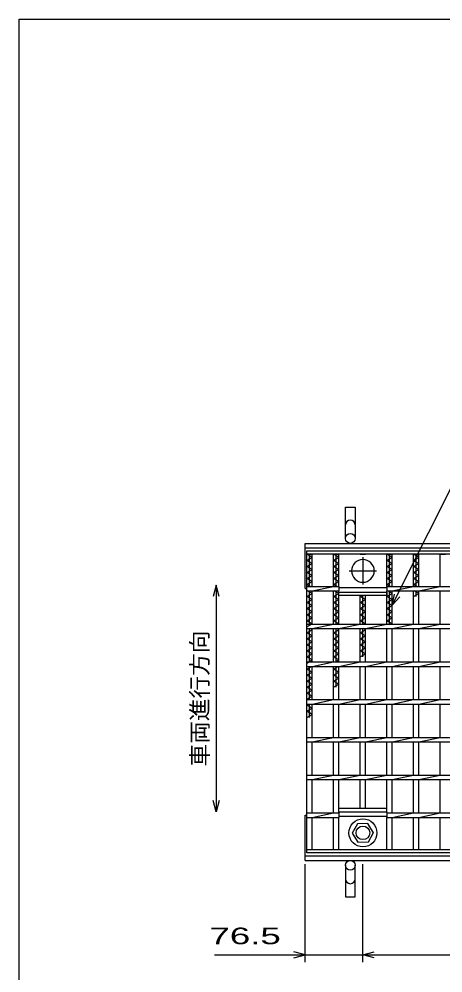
# Model space of a CAD drawing. Units: millimetres, scale not verified. Extents: x -1820 to 1731, y -1282 to 1054.
# Drawn here: x -1729 to -1168, y -210 to 1054 of the extents above; entities that cross this region are included whole.
import ezdxf
from ezdxf.enums import TextEntityAlignment as Align

# ---------------------------------------------------------------- set-up
doc = ezdxf.new("R2010")
doc.units = ezdxf.units.MM
doc.header["$LTSCALE"] = 10
doc.linetypes.add('CHAIN', pattern=[18.5, 12, -1.5, 3.5, -1.5])
for name, color, linetype, lineweight in [('0_2', 150, 'Continuous', 25), ('16', 3, 'Continuous', 25), ('19', 6, 'Continuous', 25), ('22', 4, 'Continuous', 25)]:
    doc.layers.add(name, color=color, linetype=linetype, lineweight=lineweight)
doc.styles.add('ベクトル', font='')
doc.styles.get('ベクトル').set_extended_font_data('ベクトル')

msp = doc.modelspace()

# ---------------------------------------------------------------- linework, layer by layer
at = {"layer": '0_2'}
for p, q in [((-1729, -1146.5), (-1729, 1053.5)), ((-1729, 1053.5), (1731, 1053.5))]:
    msp.add_line(p, q, dxfattribs=at)
at = {"layer": '16'}
for p, q in [((-1348, 349), (-353, 349)), ((-1348, 344.5), (-1348, 349)), ((-353, 344.5), (-1348, 344.5)), ((-1348, -46.5), (-1348, 344.5)), ((-1348, 344.5), (-1341, 344.5)), ((-1341, 340.5), (-1348, 344.5)), ((-1344.5, 302), (-1344.5, 344.5)), ((-1341, 302), (-1341, 344.5)), ((-1312.7, 302), (-1312.7, 344.5)), ((-1312.7, 344.5), (-1305.7, 344.5)), ((-1305.7, 340.5), (-1312.7, 344.5)), ((-1309.2, 302), (-1309.2, 344.5)), ((-1305.7, 302), (-1305.7, 344.5)), ((-1277.4, 344.5), (-1270.4, 344.5)), ((-1242.1, 302), (-1242.1, 344.5)), ((-1242.1, 344.5), (-1235.1, 344.5)), ((-1235.1, 340.5), (-1242.1, 344.5)), ((-1238.6, 302), (-1238.6, 344.5)), ((-1235.1, 302), (-1235.1, 344.5)), ((-1206.8, 302), (-1206.8, 344.5)), ((-1206.8, 344.5), (-1199.8, 344.5)), ((-1199.8, 340.5), (-1206.8, 344.5)), ((-1203.3, 302), (-1203.3, 344.5)), ((-1199.8, 302), (-1199.8, 344.5)), ((-1171.5, 302), (-1171.5, 344.5)), ((-1171.5, 344.5), (-1164.5, 344.5)), ((-1348, 336.5), (-1341, 340.5)), ((-1341, 332.5), (-1348, 336.5)), ((-1348, 328.5), (-1341, 332.5)), ((-1312.7, 336.5), (-1305.7, 340.5)), ((-1305.7, 332.5), (-1312.7, 336.5)), ((-1312.7, 328.5), (-1305.7, 332.5)), ((-1242.1, 336.5), (-1235.1, 340.5)), ((-1235.1, 332.5), (-1242.1, 336.5)), ((-1242.1, 328.5), (-1235.1, 332.5)), ((-1206.8, 336.5), (-1199.8, 340.5)), ((-1199.8, 332.5), (-1206.8, 336.5)), ((-1206.8, 328.5), (-1199.8, 332.5)), ((-1341, 324.5), (-1348, 328.5)), ((-1348, 320.5), (-1341, 324.5)), ((-1341, 316.5), (-1348, 320.5)), ((-1348, 312.5), (-1341, 316.5)), ((-1305.7, 324.5), (-1312.7, 328.5)), ((-1312.7, 320.5), (-1305.7, 324.5)), ((-1305.7, 316.5), (-1312.7, 320.5)), ((-1312.7, 312.5), (-1305.7, 316.5)), ((-1235.1, 324.5), (-1242.1, 328.5)), ((-1242.1, 320.5), (-1235.1, 324.5)), ((-1235.1, 316.5), (-1242.1, 320.5)), ((-1242.1, 312.5), (-1235.1, 316.5)), ((-1199.8, 324.5), (-1206.8, 328.5)), ((-1206.8, 320.5), (-1199.8, 324.5)), ((-1199.8, 316.5), (-1206.8, 320.5)), ((-1206.8, 312.5), (-1199.8, 316.5)), ((-1341, 308.5), (-1348, 312.5)), ((-1348, 304.5), (-1341, 308.5)), ((-1343.62, 302), (-1348, 304.5)), ((-1305.7, 308.5), (-1312.7, 312.5)), ((-1312.7, 304.5), (-1305.7, 308.5)), ((-1308.33, 302), (-1312.7, 304.5)), ((-1235.1, 308.5), (-1242.1, 312.5)), ((-1242.1, 304.5), (-1235.1, 308.5)), ((-1237.72, 302), (-1242.1, 304.5)), ((-1199.8, 308.5), (-1206.8, 312.5)), ((-1206.8, 304.5), (-1199.8, 308.5)), ((-1202.42, 302), (-1206.8, 304.5)), ((-1348, 302), (-1305.7, 302)), ((-1348, 296), (-1348, 302)), ((-1348, 296), (-1305.7, 296)), ((-1348, 288.5), (-1341, 292.5)), ((-1341, 292.5), (-1347.12, 296)), ((-1344.5, 252), (-1344.5, 296)), ((-1341, 296), (-1312.7, 302)), ((-1341, 252), (-1341, 296)), ((-1312.7, 252), (-1312.7, 296)), ((-1312.7, 288.5), (-1305.7, 292.5)), ((-1305.7, 292.5), (-1311.83, 296)), ((-1309.2, 252), (-1309.2, 296)), ((-1305.7, 302), (-1305.7, 296)), ((-1305.7, 300.5), (-1242.1, 300.5)), ((-1305.7, 252), (-1305.7, 296)), ((-1305.7, 294.5), (-1242.1, 294.5)), ((-1305.7, 290), (-1305.7, 294.5)), ((-1242.1, 302), (-458.5, 302)), ((-1242.1, 302), (-1242.1, 296)), ((-1242.1, 296), (-458.5, 296)), ((-1242.1, 252), (-1242.1, 296)), ((-1242.1, 294.5), (-1242.1, 290)), ((-1242.1, 288.5), (-1235.1, 292.5)), ((-1235.1, 292.5), (-1241.22, 296)), ((-1238.6, 252), (-1238.6, 296)), ((-1235.1, 296), (-1206.8, 302)), ((-1235.1, 252), (-1235.1, 296)), ((-1206.8, 252), (-1206.8, 296)), ((-1206.8, 288.5), (-1199.8, 292.5)), ((-1199.8, 292.5), (-1205.92, 296)), ((-1203.3, 288.5), (-1203.3, 296)), ((-1199.8, 296), (-1171.5, 302)), ((-1199.8, 252), (-1199.8, 296)), ((-1171.5, 252), (-1171.5, 296)), ((-1341, 284.5), (-1348, 288.5)), ((-1348, 280.5), (-1341, 284.5)), ((-1341, 276.5), (-1348, 280.5)), ((-1305.7, 284.5), (-1312.7, 288.5)), ((-1312.7, 280.5), (-1305.7, 284.5)), ((-1305.7, 276.5), (-1312.7, 280.5)), ((-1242.1, 290), (-1305.7, 290)), ((-1277.4, 252), (-1277.4, 290)), ((-1277.4, 288.5), (-1274.78, 290)), ((-1270.4, 284.5), (-1277.4, 288.5)), ((-1277.4, 280.5), (-1270.4, 284.5)), ((-1270.4, 276.5), (-1277.4, 280.5)), ((-1273.9, 252), (-1273.9, 290)), ((-1270.4, 252), (-1270.4, 290)), ((-1235.1, 284.5), (-1242.1, 288.5)), ((-1242.1, 280.5), (-1235.1, 284.5)), ((-1235.1, 276.5), (-1242.1, 280.5)), ((-1348, 272.5), (-1341, 276.5)), ((-1341, 268.5), (-1348, 272.5)), ((-1348, 264.5), (-1341, 268.5)), ((-1312.7, 272.5), (-1305.7, 276.5)), ((-1305.7, 268.5), (-1312.7, 272.5)), ((-1312.7, 264.5), (-1305.7, 268.5)), ((-1277.4, 272.5), (-1270.4, 276.5)), ((-1270.4, 268.5), (-1277.4, 272.5)), ((-1277.4, 264.5), (-1270.4, 268.5)), ((-1242.1, 272.5), (-1235.1, 276.5)), ((-1235.1, 268.5), (-1242.1, 272.5)), ((-1242.1, 264.5), (-1235.1, 268.5)), ((-1341, 260.5), (-1348, 264.5)), ((-1348, 256.5), (-1341, 260.5)), ((-1341, 252.5), (-1348, 256.5)), ((-1305.7, 260.5), (-1312.7, 264.5)), ((-1312.7, 256.5), (-1305.7, 260.5)), ((-1305.7, 252.5), (-1312.7, 256.5)), ((-1270.4, 260.5), (-1277.4, 264.5)), ((-1277.4, 256.5), (-1270.4, 260.5)), ((-1270.4, 252.5), (-1277.4, 256.5)), ((-1235.1, 260.5), (-1242.1, 264.5)), ((-1242.1, 256.5), (-1235.1, 260.5)), ((-1235.1, 252.5), (-1242.1, 256.5)), ((-1348, 248.5), (-1341, 252.5)), ((-1348, 252), (-353, 252)), ((-1348, 246), (-1348, 252)), ((-1348, 246), (-353, 246)), ((-1348, 240.5), (-1341, 244.5)), ((-1341, 236.5), (-1348, 240.5)), ((-1344.5, 202), (-1344.5, 246)), ((-1341, 244.5), (-1343.62, 246)), ((-1341, 246), (-1312.7, 252)), ((-1341, 202), (-1341, 246)), ((-1312.7, 202), (-1312.7, 246)), ((-1312.7, 240.5), (-1305.7, 244.5)), ((-1305.7, 236.5), (-1312.7, 240.5)), ((-1309.2, 202), (-1309.2, 246)), ((-1305.7, 244.5), (-1308.33, 246)), ((-1306.58, 252), (-1305.7, 252.5)), ((-1305.7, 246), (-1277.4, 252)), ((-1305.7, 202), (-1305.7, 246)), ((-1277.4, 202), (-1277.4, 246)), ((-1277.4, 240.5), (-1270.4, 244.5)), ((-1270.4, 236.5), (-1277.4, 240.5)), ((-1273.9, 208.5), (-1273.9, 246)), ((-1270.4, 244.5), (-1273.03, 246)), ((-1271.28, 252), (-1270.4, 252.5)), ((-1270.4, 246), (-1242.1, 252)), ((-1270.4, 202), (-1270.4, 246)), ((-1242.1, 202), (-1242.1, 246)), ((-1235.97, 252), (-1235.1, 252.5)), ((-1235.1, 246), (-1206.8, 252)), ((-1235.1, 202), (-1235.1, 246)), ((-1206.8, 202), (-1206.8, 246)), ((-1199.8, 246), (-1171.5, 252)), ((-1199.8, 202), (-1199.8, 246)), ((-1171.5, 202), (-1171.5, 246)), ((-1348, 232.5), (-1341, 236.5)), ((-1341, 228.5), (-1348, 232.5)), ((-1348, 224.5), (-1341, 228.5)), ((-1312.7, 232.5), (-1305.7, 236.5)), ((-1305.7, 228.5), (-1312.7, 232.5)), ((-1312.7, 224.5), (-1305.7, 228.5)), ((-1277.4, 232.5), (-1270.4, 236.5)), ((-1270.4, 228.5), (-1277.4, 232.5)), ((-1277.4, 224.5), (-1270.4, 228.5)), ((-1341, 220.5), (-1348, 224.5)), ((-1348, 216.5), (-1341, 220.5)), ((-1341, 212.5), (-1348, 216.5)), ((-1305.7, 220.5), (-1312.7, 224.5)), ((-1312.7, 216.5), (-1305.7, 220.5)), ((-1305.7, 212.5), (-1312.7, 216.5)), ((-1270.4, 220.5), (-1277.4, 224.5)), ((-1277.4, 216.5), (-1270.4, 220.5)), ((-1270.4, 212.5), (-1277.4, 216.5)), ((-1348, 208.5), (-1341, 212.5)), ((-1341, 204.5), (-1348, 208.5)), ((-1348, 200.5), (-1341, 204.5)), ((-1312.7, 208.5), (-1305.7, 212.5)), ((-1305.7, 204.5), (-1312.7, 208.5)), ((-1310.08, 202), (-1305.7, 204.5)), ((-1277.4, 208.5), (-1270.4, 212.5)), ((-1348, 202), (-353, 202)), ((-1348, 196), (-1348, 202)), ((-1348, 196), (-353, 196)), ((-1348, 192.5), (-1341.87, 196)), ((-1341, 188.5), (-1348, 192.5)), ((-1344.5, 152), (-1344.5, 196)), ((-1341, 196), (-1312.7, 202)), ((-1341, 152), (-1341, 196)), ((-1312.7, 152), (-1312.7, 196)), ((-1312.7, 192.5), (-1306.58, 196)), ((-1305.7, 188.5), (-1312.7, 192.5)), ((-1309.2, 168.5), (-1309.2, 196)), ((-1305.7, 196), (-1277.4, 202)), ((-1305.7, 152), (-1305.7, 196)), ((-1277.4, 152), (-1277.4, 196)), ((-1270.4, 196), (-1242.1, 202)), ((-1270.4, 152), (-1270.4, 196)), ((-1242.1, 152), (-1242.1, 196)), ((-1235.1, 196), (-1206.8, 202)), ((-1235.1, 152), (-1235.1, 196)), ((-1206.8, 152), (-1206.8, 196)), ((-1199.8, 196), (-1171.5, 202)), ((-1199.8, 152), (-1199.8, 196)), ((-1171.5, 152), (-1171.5, 196)), ((-1348, 184.5), (-1341, 188.5)), ((-1341, 180.5), (-1348, 184.5)), ((-1348, 176.5), (-1341, 180.5)), ((-1312.7, 184.5), (-1305.7, 188.5)), ((-1305.7, 180.5), (-1312.7, 184.5)), ((-1312.7, 176.5), (-1305.7, 180.5)), ((-1341, 172.5), (-1348, 176.5)), ((-1348, 168.5), (-1341, 172.5)), ((-1341, 164.5), (-1348, 168.5)), ((-1348, 160.5), (-1341, 164.5)), ((-1305.7, 172.5), (-1312.7, 176.5)), ((-1312.7, 168.5), (-1305.7, 172.5)), ((-1341, 156.5), (-1348, 160.5)), ((-1348, 152.5), (-1341, 156.5)), ((-1347.12, 152), (-1348, 152.5)), ((-1348, 152), (-353, 152)), ((-1348, 146), (-1348, 152)), ((-1341, 146), (-1312.7, 152)), ((-1305.7, 146), (-1277.4, 152)), ((-1270.4, 146), (-1242.1, 152)), ((-1235.1, 146), (-1206.8, 152)), ((-1199.8, 146), (-1171.5, 152)), ((-1348, 146), (-353, 146)), ((-1348, 144.5), (-1345.37, 146)), ((-1341, 140.5), (-1348, 144.5)), ((-1348, 136.5), (-1341, 140.5)), ((-1344.5, 128.5), (-1344.5, 146)), ((-1341, 102), (-1341, 146)), ((-1312.7, 102), (-1312.7, 146)), ((-1305.7, 102), (-1305.7, 146)), ((-1277.4, 102), (-1277.4, 146)), ((-1270.4, 102), (-1270.4, 146)), ((-1242.1, 102), (-1242.1, 146)), ((-1235.1, 102), (-1235.1, 146)), ((-1206.8, 102), (-1206.8, 146)), ((-1199.8, 102), (-1199.8, 146)), ((-1171.5, 102), (-1171.5, 146)), ((-1341, 132.5), (-1348, 136.5)), ((-1348, 128.5), (-1341, 132.5)), ((-1348, 102), (-353, 102)), ((-1348, 96), (-1348, 102)), ((-1341, 96), (-1312.7, 102)), ((-1305.7, 96), (-1277.4, 102)), ((-1270.4, 96), (-1242.1, 102)), ((-1235.1, 96), (-1206.8, 102)), ((-1199.8, 96), (-1171.5, 102)), ((-1348, 96), (-353, 96)), ((-1341, 52), (-1341, 96)), ((-1312.7, 52), (-1312.7, 96)), ((-1305.7, 52), (-1305.7, 96)), ((-1277.4, 52), (-1277.4, 96)), ((-1270.4, 52), (-1270.4, 96)), ((-1242.1, 52), (-1242.1, 96)), ((-1235.1, 52), (-1235.1, 96)), ((-1206.8, 52), (-1206.8, 96)), ((-1199.8, 52), (-1199.8, 96)), ((-1171.5, 52), (-1171.5, 96)), ((-1348, 52), (-353, 52)), ((-1348, 46), (-1348, 52)), ((-1341, 46), (-1312.7, 52)), ((-1305.7, 46), (-1277.4, 52)), ((-1270.4, 46), (-1242.1, 52)), ((-1235.1, 46), (-1206.8, 52)), ((-1199.8, 46), (-1171.5, 52)), ((-1348, 46), (-353, 46)), ((-1341, 2), (-1341, 46)), ((-1312.7, 2), (-1312.7, 46)), ((-1305.7, 2), (-1305.7, 46)), ((-1277.4, 8), (-1277.4, 46)), ((-1270.4, 8), (-1270.4, 46)), ((-1242.1, 2), (-1242.1, 46)), ((-1235.1, 2), (-1235.1, 46)), ((-1206.8, 2), (-1206.8, 46)), ((-1199.8, 2), (-1199.8, 46)), ((-1171.5, 2), (-1171.5, 46)), ((-1348, 2), (-1305.7, 2)), ((-1348, -4), (-1348, 2)), ((-1341, -4), (-1312.7, 2)), ((-1305.7, 8), (-1242.1, 8)), ((-1305.7, 3.5), (-1305.7, 8)), ((-1305.7, 3.5), (-1242.1, 3.5)), ((-1305.7, 2), (-1305.7, -4)), ((-1242.1, 3.5), (-1242.1, 8)), ((-1242.1, 2), (-458.5, 2)), ((-1242.1, 2), (-1242.1, -4)), ((-1235.1, -4), (-1206.8, 2)), ((-1199.8, -4), (-1171.5, 2)), ((-1348, -4), (-1305.7, -4)), ((-1341, -46.5), (-1341, -4)), ((-1312.7, -46.5), (-1312.7, -4)), ((-1305.7, -2.5), (-1242.1, -2.5)), ((-1305.7, -46.5), (-1305.7, -4)), ((-1281.19, -12.55), (-1287.9, -24.84)), ((-1267.2, -12.21), (-1281.19, -12.55)), ((-1259.9, -24.5), (-1267.2, -12.21)), ((-1242.1, -4), (-458.5, -4)), ((-1242.1, -46.5), (-1242.1, -4)), ((-1235.1, -46.5), (-1235.1, -4)), ((-1206.8, -46.5), (-1206.8, -4)), ((-1199.8, -46.5), (-1199.8, -4)), ((-1171.5, -46.5), (-1171.5, -4)), ((-1287.9, -24.84), (-1280.6, -36.79)), ((-1266.61, -36.45), (-1259.9, -24.16)), ((-1280.6, -36.79), (-1266.61, -36.45)), ((-1348, -46.5), (-353, -46.5)), ((-1348, -51), (-1348, -46.5)), ((-1348, -46.5), (-1341, -46.5)), ((-1312.7, -46.5), (-1305.7, -46.5)), ((-1277.4, -46.5), (-1270.4, -46.5)), ((-1242.1, -46.5), (-1235.1, -46.5)), ((-1206.8, -46.5), (-1199.8, -46.5)), ((-1171.5, -46.5), (-1164.5, -46.5)), ((-353, -51), (-1348, -51))]:
    msp.add_line(p, q, dxfattribs=at)
at = {"layer": '16', "linetype": 'CHAIN'}
for p, q in [((-1273.9, 340.5), (-1273.9, 304.5)), ((-1291.9, 322.5), (-1255.9, 322.5))]:
    msp.add_line(p, q, dxfattribs=at)
at = {"layer": '16'}
for radius in [18.5, 9]:
    msp.add_circle((-1273.9, -24.5), radius, dxfattribs=at)
for start, end in [(90, 270), (270, 90)]:
    msp.add_arc((-1273.9, 322.5), 15, start, end, dxfattribs=at)
at = {"layer": '19'}
for p, q in [((-1297, 365.5), (-1297, 407.12)), ((-1297, 407.12), (-1284, 407.12)), ((-1284, 407.12), (-1284, 365.5)), ((-1350.5, 359), (-350.5, 359)), ((-1350.5, 299), (-1350.5, 359)), ((-1350.5, 353), (-350.5, 353)), ((-1350.5, 299), (-1348, 299)), ((-1350.5, -61), (-1350.5, -1)), ((-1350.5, -1), (-1348, -1)), ((-1350.5, -55), (-350.5, -55)), ((-1350.5, -61), (-350.5, -61)), ((-1297, -67.5), (-1297, -109.12)), ((-1284, -109.12), (-1284, -67.5)), ((-1297, -109.12), (-1284, -109.12))]:
    msp.add_line(p, q, dxfattribs=at)
for centre in [(-1290.5, 365.5), (-1290.5, -67.5)]:
    msp.add_circle(centre, 6.5, dxfattribs=at)
for centre, start, end in [((-1290.5, 383.34), 0, 180), ((-1290.5, -85.34), 180, 0)]:
    msp.add_arc(centre, 6.5, start, end, dxfattribs=at)
at = {"layer": '22'}
for p, q in [((-1235.1, 277), (-1052.85, 641.5)), ((-1468, 303.5), (-1472, 288.5)), ((-1464, 288.5), (-1468, 303.5)), ((-1468, 303.5), (-1468, 3.5)), ((-1235.1, 277), (-1232.1, 291.6)), ((-1235.1, 277), (-1225.1, 288)), ((-1468, 3.5), (-1472, 18.5)), ((-1464, 18.5), (-1468, 3.5)), ((-1350.5, -196), (-1350.5, -66)), ((-1273.9, -196), (-1273.9, -66)), ((-1470.5, -186), (-1350.5, -186)), ((-1350.5, -186), (-1365.5, -182)), ((-1365.5, -190), (-1350.5, -186)), ((-1350.5, -186), (-1273.9, -186)), ((-1273.9, -186), (-1258.9, -182)), ((-1258.9, -190), (-1273.9, -186)), ((-1273.9, -186), (-426.7, -186))]:
    msp.add_line(p, q, dxfattribs=at)

# ---------------------------------------------------------------- texts
at = {"layer": '22', "color": 2, "style": 'ベクトル'}
msp.add_text('車両進行方向', height=21.99, rotation=90, dxfattribs=at).set_placement((-1490, 63.5), align=Align.MIDDLE_LEFT)
at = {"layer": '22', "color": 2, "style": 'ベクトル', "width": 1.65}
msp.add_text(' 76.5 ', height=21.99, dxfattribs=at).set_placement((-1490.5, -161), align=Align.MIDDLE_LEFT)

doc.saveas('drawing.dxf')
